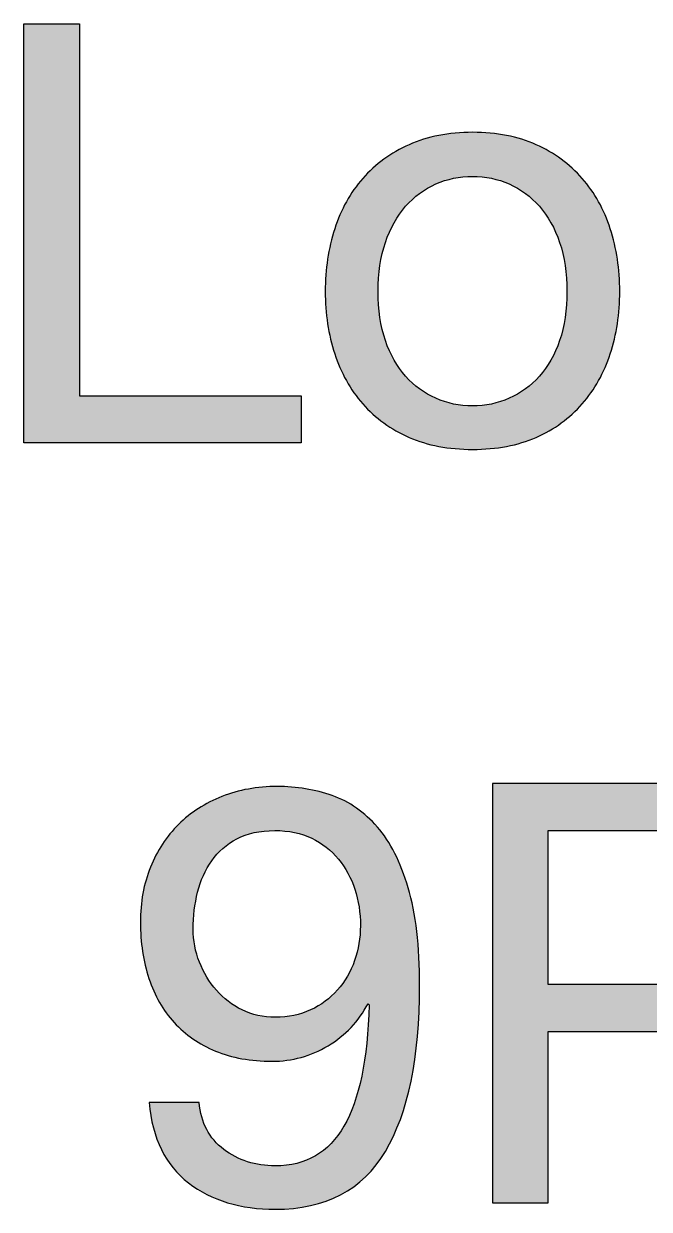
# Paper-space layout 'A3mask (portrait)' of a CAD drawing. Extents: x 0 to 277, y 0 to 394.
# Drawn here: x 210.452 to 212.605, y 28.99 to 33.067 of the extents above; entities that cross this region are included whole.
import ezdxf
from ezdxf.enums import TextEntityAlignment as Align

# ---------------------------------------------------------------- set-up
doc = ezdxf.new("R2010")
doc.units = 0
doc.layers.get('0').update_dxf_attribs({"linetype": 'CONTINUOUS'})
doc.layers.get('Defpoints').update_dxf_attribs({"linetype": 'CONTINUOUS'})
doc.layers.add('JPP_Mask', color=7, linetype='CONTINUOUS')
doc.styles.add('JPP', font='arial.ttf')

# ---------------------------------------------------------------- blocks, each defined once
blk = doc.blocks.new('A3mask (portrait)')
at = {"true_color": 0x004a91}
blk.add_hatch(color=154, dxfattribs=at).paths.add_polyline_path([(211.4069, 31.7867), (210.6438, 31.7867), (210.6438, 33.0666), (210.452, 33.0666), (210.452, 31.6252), (211.4069, 31.6252)])
h = blk.add_hatch(color=154, dxfattribs=at)
edge = h.paths.add_edge_path()
edge.add_spline(control_points=[(212.2154, 31.6443), (212.2781, 31.6719), (212.331, 31.7103), (212.3741, 31.7595)], knot_values=[9, 9, 9, 9, 10, 10, 10, 10], degree=3, periodic=0)
edge.add_spline(control_points=[(212.3741, 31.7595), (212.417, 31.8085), (212.4495, 31.866), (212.4708, 31.932)], knot_values=[8, 8, 8, 8, 9, 9, 9, 9], degree=3, periodic=0)
edge.add_spline(control_points=[(212.4708, 31.932), (212.4924, 31.9979), (212.5033, 32.0693), (212.5033, 32.146)], knot_values=[7, 7, 7, 7, 8, 8, 8, 8], degree=3, periodic=0)
edge.add_spline(control_points=[(212.5033, 32.146), (212.5033, 32.2228), (212.4924, 32.2944), (212.4708, 32.361)], knot_values=[6, 6, 6, 6, 7, 7, 7, 7], degree=3, periodic=0)
edge.add_spline(control_points=[(212.4708, 32.361), (212.4495, 32.4277), (212.417, 32.4856), (212.3741, 32.5346)], knot_values=[5, 5, 5, 5, 6, 6, 6, 6], degree=3, periodic=0)
edge.add_spline(control_points=[(212.3741, 32.5346), (212.331, 32.5838), (212.2781, 32.6225), (212.2154, 32.6507)], knot_values=[4, 4, 4, 4, 5, 5, 5, 5], degree=3, periodic=0)
edge.add_spline(control_points=[(212.2154, 32.6507), (212.1531, 32.679), (212.08, 32.6932), (211.9965, 32.6932)], knot_values=[3, 3, 3, 3, 4, 4, 4, 4], degree=3, periodic=0)
edge.add_spline(control_points=[(211.9965, 32.6932), (211.9144, 32.6932), (211.8418, 32.679), (211.7785, 32.6507)], knot_values=[2, 2, 2, 2, 3, 3, 3, 3], degree=3, periodic=0)
edge.add_spline(control_points=[(211.7785, 32.6507), (211.7151, 32.6225), (211.662, 32.5838), (211.6189, 32.5346)], knot_values=[1, 1, 1, 1, 2, 2, 2, 2], degree=3, periodic=0)
edge.add_spline(control_points=[(211.6189, 32.5346), (211.576, 32.4856), (211.5435, 32.4277), (211.5222, 32.361)], knot_values=[0, 0, 0, 0, 1, 1, 1, 1], degree=3, periodic=0)
edge.add_spline(control_points=[(211.5222, 32.361), (211.5006, 32.2944), (211.4897, 32.2228), (211.4897, 32.146)], knot_values=[15, 15, 15, 15, 16, 16, 16, 16], degree=3, periodic=0)
edge.add_spline(control_points=[(211.4897, 32.146), (211.4897, 32.0693), (211.5006, 31.9979), (211.5222, 31.932)], knot_values=[14, 14, 14, 14, 15, 15, 15, 15], degree=3, periodic=0)
edge.add_spline(control_points=[(211.5222, 31.932), (211.5435, 31.866), (211.576, 31.8085), (211.6189, 31.7595)], knot_values=[13, 13, 13, 13, 14, 14, 14, 14], degree=3, periodic=0)
edge.add_spline(control_points=[(211.6189, 31.7595), (211.662, 31.7103), (211.7151, 31.6719), (211.7785, 31.6443)], knot_values=[12, 12, 12, 12, 13, 13, 13, 13], degree=3, periodic=0)
edge.add_spline(control_points=[(211.7785, 31.6443), (211.8418, 31.6168), (211.9144, 31.603), (211.9965, 31.603)], knot_values=[11, 11, 11, 11, 12, 12, 12, 12], degree=3, periodic=0)
edge.add_spline(control_points=[(211.9965, 31.603), (212.08, 31.603), (212.1531, 31.6168), (212.2154, 31.6443)], knot_values=[10, 10, 10, 10, 11, 11, 11, 11], degree=3, periodic=0)
edge = h.paths.add_edge_path(flags=16)
edge.add_spline(control_points=[(212.2266, 31.8543), (212.1971, 31.8213), (212.1623, 31.7961), (212.1227, 31.7786), (212.083, 31.7611), (212.041, 31.7524), (211.9965, 31.7524)], knot_values=[3, 3, 3, 3, 4, 4, 4, 5, 5, 5, 5], degree=3, periodic=0)
edge.add_spline(control_points=[(211.9965, 31.7524), (211.9522, 31.7524), (211.91, 31.7611), (211.8703, 31.7786), (211.8306, 31.7961), (211.7959, 31.8213), (211.7664, 31.8543)], knot_values=[1, 1, 1, 1, 2, 2, 2, 3, 3, 3, 3], degree=3, periodic=0)
edge.add_spline(control_points=[(211.7664, 31.8543), (211.7367, 31.8873), (211.7135, 31.9283), (211.6968, 31.9775)], knot_values=[0, 0, 0, 0, 1, 1, 1, 1], degree=3, periodic=0)
edge.add_spline(control_points=[(211.6968, 31.9775), (211.6799, 32.0265), (211.6715, 32.0828), (211.6715, 32.146)], knot_values=[15, 15, 15, 15, 16, 16, 16, 16], degree=3, periodic=0)
edge.add_spline(control_points=[(211.6715, 32.146), (211.6715, 32.2093), (211.6799, 32.2655), (211.6968, 32.3146)], knot_values=[14, 14, 14, 14, 15, 15, 15, 15], degree=3, periodic=0)
edge.add_spline(control_points=[(211.6968, 32.3146), (211.7135, 32.3637), (211.7367, 32.4051), (211.7664, 32.4387)], knot_values=[13, 13, 13, 13, 14, 14, 14, 14], degree=3, periodic=0)
edge.add_spline(control_points=[(211.7664, 32.4387), (211.7959, 32.4723), (211.8306, 32.498), (211.8703, 32.5155), (211.91, 32.533), (211.9522, 32.5417), (211.9965, 32.5417)], knot_values=[11, 11, 11, 11, 12, 12, 12, 13, 13, 13, 13], degree=3, periodic=0)
edge.add_spline(control_points=[(211.9965, 32.5417), (212.041, 32.5417), (212.083, 32.533), (212.1227, 32.5155), (212.1623, 32.498), (212.1971, 32.4723), (212.2266, 32.4387)], knot_values=[9, 9, 9, 9, 10, 10, 10, 11, 11, 11, 11], degree=3, periodic=0)
edge.add_spline(control_points=[(212.2266, 32.4387), (212.2563, 32.4051), (212.2795, 32.3637), (212.2964, 32.3146)], knot_values=[8, 8, 8, 8, 9, 9, 9, 9], degree=3, periodic=0)
edge.add_spline(control_points=[(212.2964, 32.3146), (212.3131, 32.2655), (212.3214, 32.2093), (212.3214, 32.146)], knot_values=[7, 7, 7, 7, 8, 8, 8, 8], degree=3, periodic=0)
edge.add_spline(control_points=[(212.3214, 32.146), (212.3214, 32.0828), (212.3131, 32.0265), (212.2964, 31.9775)], knot_values=[6, 6, 6, 6, 7, 7, 7, 7], degree=3, periodic=0)
edge.add_spline(control_points=[(212.2964, 31.9775), (212.2795, 31.9283), (212.2563, 31.8873), (212.2266, 31.8543)], knot_values=[5, 5, 5, 5, 6, 6, 6, 6], degree=3, periodic=0)
h = blk.add_hatch(color=154, dxfattribs=at)
edge = h.paths.add_edge_path()
edge.add_spline(control_points=[(212.5949, 29.6021), (212.654, 29.6021), (212.697, 29.6021), (212.697, 29.6021), (212.8424, 29.6007), (212.9523, 29.6376), (213.027, 29.713), (213.1017, 29.7884), (213.1391, 29.8935), (213.1391, 30.028), (213.1391, 30.1625), (213.1017, 30.2671), (213.027, 30.3419)], knot_values=[1, 1, 1, 1, 1.312544, 1.312544, 1.312544, 2.312544, 2.312544, 2.312544, 3.312544, 3.312544, 3.312544, 4.312544, 4.312544, 4.312544, 4.312544], degree=3, periodic=0)
edge.add_spline(control_points=[(213.027, 30.3419), (212.9523, 30.4166), (212.8424, 30.454), (212.697, 30.454)], knot_values=[0, 0, 0, 0, 1, 1, 1, 1], degree=3, periodic=0)
edge.add_spline(control_points=[(212.697, 30.454), (212.697, 30.454), (212.6352, 30.454), (212.5504, 30.454)], knot_values=[8.687456, 8.687456, 8.687456, 8.687456, 9, 9, 9, 9], degree=3, periodic=0)
edge.add_spline(control_points=[(212.5504, 30.454), (212.4655, 30.454), (212.3576, 30.454), (212.265, 30.454)], knot_values=[8.374962, 8.374962, 8.374962, 8.374962, 8.687456, 8.687456, 8.687456, 8.687456], degree=3, periodic=0)
edge.add_spline(control_points=[(212.265, 30.454), (212.2188, 30.454), (212.1763, 30.454), (212.1426, 30.454)], knot_values=[8.218716, 8.218716, 8.218716, 8.218716, 8.374963, 8.374963, 8.374963, 8.374963], degree=3, periodic=0)
edge.add_spline(control_points=[(212.1426, 30.454), (212.1089, 30.454), (212.0838, 30.454), (212.0722, 30.454)], knot_values=[8.062469, 8.062469, 8.062469, 8.062469, 8.218716, 8.218716, 8.218716, 8.218716], degree=3, periodic=0)
edge.add_spline(control_points=[(212.0651, 30.454), (212.0651, 30.454), (212.0651, 30.454), (212.0651, 30.454), (212.0651, 30.454), (212.0651, 30.454), (212.0651, 30.454)], knot_values=[7.999756, 7.999756, 7.999756, 7.999756, 8.000581, 8.000581, 8.000581, 8.000824, 8.000824, 8.000824, 8.000824], degree=3, periodic=0)
edge.add_spline(control_points=[(212.0651, 30.4529), (212.0651, 30.4512), (212.0651, 30.4473), (212.0651, 30.4415)], knot_values=[7.945284, 7.945284, 7.945284, 7.945284, 7.984345, 7.984345, 7.984345, 7.984345], degree=3, periodic=0)
edge.add_spline(control_points=[(212.0651, 30.4415), (212.0651, 30.4357), (212.0651, 30.4279), (212.0651, 30.4183)], knot_values=[7.906222, 7.906222, 7.906222, 7.906222, 7.945284, 7.945284, 7.945284, 7.945284], degree=3, periodic=0)
edge.add_spline(control_points=[(212.0651, 30.4183), (212.0651, 30.3992), (212.0651, 30.3729), (212.0651, 30.3408)], knot_values=[7.828098, 7.828098, 7.828098, 7.828098, 7.906222, 7.906222, 7.906222, 7.906222], degree=3, periodic=0)
edge.add_spline(control_points=[(212.0651, 30.3408), (212.0651, 30.3088), (212.0651, 30.2709), (212.0651, 30.2287)], knot_values=[7.749975, 7.749975, 7.749975, 7.749975, 7.828098, 7.828098, 7.828098, 7.828098], degree=3, periodic=0)
edge.add_spline(control_points=[(212.0651, 30.2287), (212.0651, 30.0598), (212.0651, 29.8205), (212.0651, 29.5988)], knot_values=[7.437481, 7.437481, 7.437481, 7.437481, 7.749975, 7.749975, 7.749975, 7.749975], degree=3, periodic=0)
edge.add_spline(control_points=[(212.0651, 29.5988), (212.0651, 29.3771), (212.0651, 29.173), (212.0651, 29.0745)], knot_values=[7.124987, 7.124987, 7.124987, 7.124987, 7.437481, 7.437481, 7.437481, 7.437481], degree=3, periodic=0)
edge.add_spline(control_points=[(212.0651, 29.0745), (212.0651, 29.0621), (212.0651, 29.0515), (212.0651, 29.0426)], knot_values=[7.085926, 7.085926, 7.085926, 7.085926, 7.124987, 7.124987, 7.124987, 7.124987], degree=3, periodic=0)
edge.add_spline(control_points=[(212.0651, 29.0426), (212.0651, 29.0338), (212.0651, 29.0268), (212.0651, 29.0217)], knot_values=[7.046864, 7.046864, 7.046864, 7.046864, 7.085926, 7.085926, 7.085926, 7.085926], degree=3, periodic=0)
edge.add_spline(control_points=[(212.0651, 29.0125), (212.0651, 29.0125), (212.0651, 29.0125), (212.0651, 29.0125), (212.0651, 29.0125), (212.0651, 29.0125), (212.0651, 29.0125)], knot_values=[6.999258, 6.999258, 6.999258, 6.999258, 6.999583, 6.999583, 6.999583, 7.000326, 7.000326, 7.000326, 7.000326], degree=3, periodic=0)
edge.add_spline(control_points=[(212.0657, 29.0125), (212.0666, 29.0125), (212.0686, 29.0125), (212.0715, 29.0125)], knot_values=[6.890617, 6.890617, 6.890617, 6.890617, 6.968741, 6.968741, 6.968741, 6.968741], degree=3, periodic=0)
edge.add_spline(control_points=[(212.0715, 29.0125), (212.0744, 29.0125), (212.0783, 29.0125), (212.0828, 29.0125)], knot_values=[6.812494, 6.812494, 6.812494, 6.812494, 6.890617, 6.890617, 6.890617, 6.890617], degree=3, periodic=0)
edge.add_spline(control_points=[(212.0828, 29.0125), (212.092, 29.0125), (212.104, 29.0125), (212.1176, 29.0125)], knot_values=[6.656247, 6.656247, 6.656247, 6.656247, 6.812494, 6.812494, 6.812494, 6.812494], degree=3, periodic=0)
edge.add_spline(control_points=[(212.1176, 29.0125), (212.1311, 29.0125), (212.1461, 29.0125), (212.1611, 29.0125)], knot_values=[6.5, 6.5, 6.5, 6.5, 6.656247, 6.656247, 6.656247, 6.656247], degree=3, periodic=0)
edge.add_spline(control_points=[(212.1611, 29.0125), (212.176, 29.0125), (212.191, 29.0125), (212.2045, 29.0125)], knot_values=[6.343753, 6.343753, 6.343753, 6.343753, 6.5, 6.5, 6.5, 6.5], degree=3, periodic=0)
edge.add_spline(control_points=[(212.2045, 29.0125), (212.2181, 29.0125), (212.2301, 29.0125), (212.2393, 29.0125)], knot_values=[6.187506, 6.187506, 6.187506, 6.187506, 6.343753, 6.343753, 6.343753, 6.343753], degree=3, periodic=0)
edge.add_spline(control_points=[(212.2393, 29.0125), (212.2438, 29.0125), (212.2477, 29.0125), (212.2506, 29.0125)], knot_values=[6.109383, 6.109383, 6.109383, 6.109383, 6.187506, 6.187506, 6.187506, 6.187506], degree=3, periodic=0)
edge.add_spline(control_points=[(212.2506, 29.0125), (212.2535, 29.0125), (212.2555, 29.0125), (212.2564, 29.0125)], knot_values=[6.031259, 6.031259, 6.031259, 6.031259, 6.109383, 6.109383, 6.109383, 6.109383], degree=3, periodic=0)
edge.add_spline(control_points=[(212.257, 29.0125), (212.257, 29.0125), (212.257, 29.0125), (212.257, 29.0125), (212.257, 29.0125), (212.257, 29.0125), (212.257, 29.0125)], knot_values=[5.999522, 5.999522, 5.999522, 5.999522, 6.000874, 6.000874, 6.000874, 6.001353, 6.001353, 6.001353, 6.001353], degree=3, periodic=0)
edge.add_spline(control_points=[(212.257, 29.0163), (212.257, 29.0183), (212.257, 29.0212), (212.257, 29.0248)], knot_values=[5.914074, 5.914074, 5.914074, 5.914074, 5.953136, 5.953136, 5.953136, 5.953136], degree=3, periodic=0)
edge.add_spline(control_points=[(212.257, 29.0248), (212.257, 29.0285), (212.257, 29.0328), (212.257, 29.0379)], knot_values=[5.875012, 5.875012, 5.875012, 5.875012, 5.914074, 5.914074, 5.914074, 5.914074], degree=3, periodic=0)
edge.add_spline(control_points=[(212.257, 29.0379), (212.257, 29.0782), (212.257, 29.1616), (212.257, 29.2523)], knot_values=[5.562519, 5.562519, 5.562519, 5.562519, 5.875012, 5.875012, 5.875012, 5.875012], degree=3, periodic=0)
edge.add_spline(control_points=[(212.257, 29.2523), (212.257, 29.343), (212.257, 29.4409), (212.257, 29.51)], knot_values=[5.250025, 5.250025, 5.250025, 5.250025, 5.562519, 5.562519, 5.562519, 5.562519], degree=3, periodic=0)
edge.add_spline(control_points=[(212.257, 29.51), (212.257, 29.5273), (212.257, 29.5427), (212.257, 29.5559)], knot_values=[5.171902, 5.171902, 5.171902, 5.171902, 5.250025, 5.250025, 5.250025, 5.250025], degree=3, periodic=0)
edge.add_spline(control_points=[(212.257, 29.5559), (212.257, 29.569), (212.257, 29.5797), (212.257, 29.5876)], knot_values=[5.093778, 5.093778, 5.093778, 5.093778, 5.171902, 5.171902, 5.171902, 5.171902], degree=3, periodic=0)
edge.add_spline(control_points=[(212.257, 29.5876), (212.257, 29.5915), (212.257, 29.5946), (212.257, 29.597)], knot_values=[5.054716, 5.054716, 5.054716, 5.054716, 5.093778, 5.093778, 5.093778, 5.093778], degree=3, periodic=0)
edge.add_spline(control_points=[(212.257, 29.597), (212.257, 29.5994), (212.257, 29.601), (212.257, 29.6017)], knot_values=[5.015655, 5.015655, 5.015655, 5.015655, 5.054716, 5.054716, 5.054716, 5.054716], degree=3, periodic=0)
edge.add_spline(control_points=[(212.257, 29.6017), (212.257, 29.6018), (212.257, 29.6019), (212.257, 29.6019)], knot_values=[5.010772, 5.010772, 5.010772, 5.010772, 5.015655, 5.015655, 5.015655, 5.015655], degree=3, periodic=0)
edge.add_spline(control_points=[(212.257, 29.6019), (212.257, 29.602), (212.257, 29.602), (212.257, 29.6021)], knot_values=[5.005889, 5.005889, 5.005889, 5.005889, 5.010772, 5.010772, 5.010772, 5.010772], degree=3, periodic=0)
edge.add_spline(control_points=[(212.257, 29.6021), (212.257, 29.6021), (212.257, 29.6021), (212.257, 29.6021)], knot_values=[5.003448, 5.003448, 5.003448, 5.003448, 5.005889, 5.005889, 5.005889, 5.005889], degree=3, periodic=0)
edge.add_spline(control_points=[(212.257, 29.6021), (212.257, 29.6021), (212.257, 29.6021), (212.257, 29.6021)], knot_values=[5.001007, 5.001007, 5.001007, 5.001007, 5.003448, 5.003448, 5.003448, 5.003448], degree=3, periodic=0)
edge.add_spline(control_points=[(212.2619, 29.6021), (212.27, 29.6021), (212.2874, 29.6021), (212.3109, 29.6021)], knot_values=[4.781284, 4.781284, 4.781284, 4.781284, 4.937531, 4.937531, 4.937531, 4.937531], degree=3, periodic=0)
edge.add_spline(control_points=[(212.3109, 29.6021), (212.3814, 29.6021), (212.5063, 29.6021), (212.5949, 29.6021)], knot_values=[4.312544, 4.312544, 4.312544, 4.312544, 4.781284, 4.781284, 4.781284, 4.781284], degree=3, periodic=0)
edge = h.paths.add_edge_path(flags=16)
edge.add_spline(control_points=[(212.5137, 29.7636), (212.4476, 29.7636), (212.3684, 29.7636), (212.3156, 29.7636)], knot_values=[6.249985, 6.249985, 6.249985, 6.249985, 6.624977, 6.624977, 6.624977, 6.624977], degree=3, periodic=0)
edge.add_spline(control_points=[(212.3156, 29.7636), (212.3024, 29.7636), (212.2909, 29.7636), (212.2816, 29.7636)], knot_values=[6.156237, 6.156237, 6.156237, 6.156237, 6.249985, 6.249985, 6.249985, 6.249985], degree=3, periodic=0)
edge.add_spline(control_points=[(212.2816, 29.7636), (212.2723, 29.7636), (212.2653, 29.7636), (212.2612, 29.7636)], knot_values=[6.062489, 6.062489, 6.062489, 6.062489, 6.156237, 6.156237, 6.156237, 6.156237], degree=3, periodic=0)
edge.add_spline(control_points=[(212.2612, 29.7636), (212.2601, 29.7636), (212.2593, 29.7636), (212.2586, 29.7636)], knot_values=[6.039052, 6.039052, 6.039052, 6.039052, 6.062489, 6.062489, 6.062489, 6.062489], degree=3, periodic=0)
edge.add_spline(control_points=[(212.2586, 29.7636), (212.258, 29.7636), (212.2575, 29.7636), (212.2572, 29.7636)], knot_values=[6.015615, 6.015615, 6.015615, 6.015615, 6.039052, 6.039052, 6.039052, 6.039052], degree=3, periodic=0)
edge.add_spline(control_points=[(212.2572, 29.7636), (212.2572, 29.7636), (212.2571, 29.7636), (212.2571, 29.7636)], knot_values=[6.009755, 6.009755, 6.009755, 6.009755, 6.015615, 6.015615, 6.015615, 6.015615], degree=3, periodic=0)
edge.add_spline(control_points=[(212.2571, 29.7636), (212.257, 29.7636), (212.257, 29.7636), (212.257, 29.7636)], knot_values=[6.003896, 6.003896, 6.003896, 6.003896, 6.009755, 6.009755, 6.009755, 6.009755], degree=3, periodic=0)
edge.add_spline(control_points=[(212.257, 29.7636), (212.257, 29.7636), (212.257, 29.7636), (212.257, 29.7636)], knot_values=[6.002431, 6.002431, 6.002431, 6.002431, 6.003896, 6.003896, 6.003896, 6.003896], degree=3, periodic=0)
edge.add_spline(control_points=[(212.257, 29.7636), (212.257, 29.7636), (212.257, 29.7636), (212.257, 29.7636)], knot_values=[6.000967, 6.000967, 6.000967, 6.000967, 6.002431, 6.002431, 6.002431, 6.002431], degree=3, periodic=0)
edge.add_spline(control_points=[(212.257, 29.7636), (212.257, 29.7636), (212.257, 29.7636), (212.257, 29.7636)], knot_values=[6.0006, 6.0006, 6.0006, 6.0006, 6.000967, 6.000967, 6.000967, 6.000967], degree=3, periodic=0)
edge.add_spline(control_points=[(212.257, 29.7636), (212.257, 29.7636), (212.257, 29.7636), (212.257, 29.7636), (212.257, 29.7636), (212.257, 29.7636), (212.257, 29.7636)], knot_values=[5.999502, 5.999502, 5.999502, 5.999502, 6.000102, 6.000102, 6.000102, 6.0006, 6.0006, 6.0006, 6.0006], degree=3, periodic=0)
edge.add_spline(control_points=[(212.257, 29.7651), (212.257, 29.7666), (212.257, 29.7692), (212.257, 29.7728)], knot_values=[5.921867, 5.921867, 5.921867, 5.921867, 5.968741, 5.968741, 5.968741, 5.968741], degree=3, periodic=0)
edge.add_spline(control_points=[(212.257, 29.7728), (212.257, 29.7763), (212.257, 29.7809), (212.257, 29.7863)], knot_values=[5.874992, 5.874992, 5.874992, 5.874992, 5.921867, 5.921867, 5.921867, 5.921867], degree=3, periodic=0)
edge.add_spline(control_points=[(212.257, 29.7863), (212.257, 29.808), (212.257, 29.8436), (212.257, 29.8863)], knot_values=[5.687496, 5.687496, 5.687496, 5.687496, 5.874992, 5.874992, 5.874992, 5.874992], degree=3, periodic=0)
edge.add_spline(control_points=[(212.257, 29.8863), (212.257, 29.9289), (212.257, 29.9785), (212.257, 30.028)], knot_values=[5.5, 5.5, 5.5, 5.5, 5.687496, 5.687496, 5.687496, 5.687496], degree=3, periodic=0)
edge.add_spline(control_points=[(212.257, 30.028), (212.257, 30.0776), (212.257, 30.1272), (212.257, 30.1698)], knot_values=[5.312504, 5.312504, 5.312504, 5.312504, 5.5, 5.5, 5.5, 5.5], degree=3, periodic=0)
edge.add_spline(control_points=[(212.257, 30.1698), (212.257, 30.2125), (212.257, 30.2481), (212.257, 30.2698)], knot_values=[5.125008, 5.125008, 5.125008, 5.125008, 5.312504, 5.312504, 5.312504, 5.312504], degree=3, periodic=0)
edge.add_spline(control_points=[(212.257, 30.2698), (212.257, 30.2752), (212.257, 30.2798), (212.257, 30.2833)], knot_values=[5.078133, 5.078133, 5.078133, 5.078133, 5.125007, 5.125007, 5.125007, 5.125007], degree=3, periodic=0)
edge.add_spline(control_points=[(212.257, 30.2833), (212.257, 30.2869), (212.257, 30.2895), (212.257, 30.291)], knot_values=[5.031259, 5.031259, 5.031259, 5.031259, 5.078133, 5.078133, 5.078133, 5.078133], degree=3, periodic=0)
edge.add_spline(control_points=[(212.257, 30.291), (212.257, 30.2914), (212.257, 30.2917), (212.257, 30.2919)], knot_values=[5.019541, 5.019541, 5.019541, 5.019541, 5.031259, 5.031259, 5.031259, 5.031259], degree=3, periodic=0)
edge.add_spline(control_points=[(212.257, 30.2919), (212.257, 30.2922), (212.257, 30.2923), (212.257, 30.2924)], knot_values=[5.007822, 5.007822, 5.007822, 5.007822, 5.019541, 5.019541, 5.019541, 5.019541], degree=3, periodic=0)
edge.add_spline(control_points=[(212.257, 30.2924), (212.257, 30.2924), (212.257, 30.2925), (212.257, 30.2925)], knot_values=[5.004893, 5.004893, 5.004893, 5.004893, 5.007822, 5.007822, 5.007822, 5.007822], degree=3, periodic=0)
edge.add_spline(control_points=[(212.257, 30.2925), (212.257, 30.2925), (212.257, 30.2925), (212.257, 30.2925)], knot_values=[5.001963, 5.001963, 5.001963, 5.001963, 5.004893, 5.004893, 5.004893, 5.004893], degree=3, periodic=0)
edge.add_spline(control_points=[(212.257, 30.2925), (212.257, 30.2925), (212.257, 30.2925), (212.257, 30.2925)], knot_values=[5.001231, 5.001231, 5.001231, 5.001231, 5.001963, 5.001963, 5.001963, 5.001963], degree=3, periodic=0)
edge.add_spline(control_points=[(212.257, 30.2925), (212.257, 30.2925), (212.257, 30.2925), (212.257, 30.2925), (212.257, 30.2925), (212.257, 30.2925), (212.257, 30.2925)], knot_values=[4.999766, 4.999766, 4.999766, 4.999766, 5.000996, 5.000996, 5.000996, 5.001231, 5.001231, 5.001231, 5.001231], degree=3, periodic=0)
edge.add_spline(control_points=[(212.2612, 30.2925), (212.2653, 30.2925), (212.2723, 30.2925), (212.2816, 30.2925)], knot_values=[4.843763, 4.843763, 4.843763, 4.843763, 4.937511, 4.937511, 4.937511, 4.937511], degree=3, periodic=0)
edge.add_spline(control_points=[(212.2816, 30.2925), (212.2909, 30.2925), (212.3024, 30.2925), (212.3156, 30.2925)], knot_values=[4.750015, 4.750015, 4.750015, 4.750015, 4.843763, 4.843763, 4.843763, 4.843763], degree=3, periodic=0)
edge.add_spline(control_points=[(212.3156, 30.2925), (212.3684, 30.2925), (212.4476, 30.2925), (212.5137, 30.2925)], knot_values=[4.375023, 4.375023, 4.375023, 4.375023, 4.750015, 4.750015, 4.750015, 4.750015], degree=3, periodic=0)
edge.add_spline(control_points=[(212.5137, 30.2925), (212.5797, 30.2925), (212.6325, 30.2925), (212.6325, 30.2925), (212.7415, 30.2925), (212.8213, 30.2699), (212.8716, 30.2249)], knot_values=[3, 3, 3, 3, 3.375023, 3.375023, 3.375023, 4.375023, 4.375023, 4.375023, 4.375023], degree=3, periodic=0)
edge.add_spline(control_points=[(212.8716, 30.2249), (212.9222, 30.1797), (212.9475, 30.114), (212.9475, 30.028), (212.9475, 29.9419), (212.9222, 29.8758), (212.8716, 29.8301)], knot_values=[1, 1, 1, 1, 2, 2, 2, 3, 3, 3, 3], degree=3, periodic=0)
edge.add_spline(control_points=[(212.8716, 29.8301), (212.8213, 29.7844), (212.7415, 29.7622), (212.6325, 29.7636)], knot_values=[0, 0, 0, 0, 1, 1, 1, 1], degree=3, periodic=0)
edge.add_spline(control_points=[(212.6325, 29.7636), (212.6325, 29.7636), (212.5797, 29.7636), (212.5137, 29.7636)], knot_values=[6.624977, 6.624977, 6.624977, 6.624977, 7, 7, 7, 7], degree=3, periodic=0)
h = blk.add_hatch(color=154, dxfattribs=at)
edge = h.paths.add_edge_path()
edge.add_spline(control_points=[(211.8146, 29.7594), (211.8146, 29.8955), (211.8014, 30.0076), (211.7752, 30.0957), (211.749, 30.1839), (211.7137, 30.2534), (211.6692, 30.3046)], knot_values=[16, 16, 16, 16, 17, 17, 17, 18, 18, 18, 18], degree=3, periodic=0)
edge.add_spline(control_points=[(211.6692, 30.3046), (211.6249, 30.3557), (211.573, 30.3917), (211.5138, 30.4126), (211.4547, 30.4334), (211.3913, 30.4439), (211.3241, 30.4439)], knot_values=[14, 14, 14, 14, 15, 15, 15, 16, 16, 16, 16], degree=3, periodic=0)
edge.add_spline(control_points=[(211.3241, 30.4439), (211.2554, 30.4439), (211.1921, 30.4325), (211.1343, 30.4095)], knot_values=[13, 13, 13, 13, 14, 14, 14, 14], degree=3, periodic=0)
edge.add_spline(control_points=[(211.1343, 30.4095), (211.0764, 30.3867), (211.0265, 30.3547), (210.985, 30.3136)], knot_values=[12, 12, 12, 12, 13, 13, 13, 13], degree=3, periodic=0)
edge.add_spline(control_points=[(210.985, 30.3136), (210.9432, 30.2727), (210.911, 30.2235), (210.888, 30.1662)], knot_values=[11, 11, 11, 11, 12, 12, 12, 12], degree=3, periodic=0)
edge.add_spline(control_points=[(210.888, 30.1662), (210.8651, 30.1092), (210.8537, 30.0461), (210.8537, 29.9777)], knot_values=[10, 10, 10, 10, 11, 11, 11, 11], degree=3, periodic=0)
edge.add_spline(control_points=[(210.8537, 29.9777), (210.8537, 29.9076), (210.8634, 29.8429), (210.8829, 29.7837), (210.9024, 29.7246), (210.9314, 29.674), (210.9697, 29.6323)], knot_values=[8, 8, 8, 8, 9, 9, 9, 10, 10, 10, 10], degree=3, periodic=0)
edge.add_spline(control_points=[(210.9697, 29.6323), (211.0082, 29.5905), (211.0555, 29.5578), (211.1121, 29.5344)], knot_values=[7, 7, 7, 7, 8, 8, 8, 8], degree=3, periodic=0)
edge.add_spline(control_points=[(211.1121, 29.5344), (211.1687, 29.5107), (211.2332, 29.4992), (211.306, 29.4992)], knot_values=[6, 6, 6, 6, 7, 7, 7, 7], degree=3, periodic=0)
edge.add_spline(control_points=[(211.306, 29.4992), (211.3758, 29.4992), (211.4405, 29.517), (211.4997, 29.5525)], knot_values=[5, 5, 5, 5, 6, 6, 6, 6], degree=3, periodic=0)
edge.add_spline(control_points=[(211.4997, 29.5525), (211.5588, 29.5882), (211.6047, 29.6365), (211.637, 29.697)], knot_values=[4, 4, 4, 4, 5, 5, 5, 5], degree=3, periodic=0)
edge.add_spline(control_points=[(211.637, 29.697), (211.637, 29.697), (211.6409, 29.6928), (211.6409, 29.6928)], knot_values=[3.00001, 3.00001, 3.00001, 3.00001, 4, 4, 4, 4], degree=3, periodic=0)
edge.add_spline(control_points=[(211.6409, 29.6928), (211.6356, 29.5059), (211.6068, 29.3669), (211.5542, 29.276)], knot_values=[2, 2, 2, 2, 3, 3, 3, 3], degree=3, periodic=0)
edge.add_spline(control_points=[(211.5542, 29.276), (211.5017, 29.1851), (211.4229, 29.1396), (211.318, 29.1396)], knot_values=[1, 1, 1, 1, 2, 2, 2, 2], degree=3, periodic=0)
edge.add_spline(control_points=[(211.318, 29.1396), (211.2494, 29.1396), (211.1902, 29.1587), (211.1404, 29.1962)], knot_values=[0, 0, 0, 0, 1, 1, 1, 1], degree=3, periodic=0)
edge.add_spline(control_points=[(211.1404, 29.1962), (211.0905, 29.2338), (211.0622, 29.2878), (211.0555, 29.3577)], knot_values=[23, 23, 23, 23, 24, 24, 24, 24], degree=3, periodic=0)
edge.add_spline(control_points=[(211.0555, 29.3577), (211.0555, 29.3577), (210.8838, 29.3577), (210.8838, 29.3577), (210.8947, 29.2338), (210.9397, 29.1417), (211.0193, 29.0812)], knot_values=[21, 21, 21, 21, 22, 22, 22, 23, 23, 23, 23], degree=3, periodic=0)
edge.add_spline(control_points=[(211.0193, 29.0812), (211.0986, 29.0206), (211.1981, 28.9903), (211.318, 28.9903)], knot_values=[20, 20, 20, 20, 21, 21, 21, 21], degree=3, periodic=0)
edge.add_spline(control_points=[(211.318, 28.9903), (211.4915, 28.9903), (211.6177, 29.0566), (211.6966, 29.1893)], knot_values=[19, 19, 19, 19, 20, 20, 20, 20], degree=3, periodic=0)
edge.add_spline(control_points=[(211.6966, 29.1893), (211.7752, 29.3217), (211.8146, 29.5119), (211.8146, 29.7594)], knot_values=[18, 18, 18, 18, 19, 19, 19, 19], degree=3, periodic=0)
edge = h.paths.add_edge_path(flags=16)
edge.add_spline(control_points=[(211.5906, 29.8452), (211.5771, 29.8069), (211.5576, 29.7733), (211.5319, 29.7443)], knot_values=[13, 13, 13, 13, 14, 14, 14, 14], degree=3, periodic=0)
edge.add_spline(control_points=[(211.5319, 29.7443), (211.5064, 29.7153), (211.4755, 29.6926), (211.4391, 29.6757)], knot_values=[12, 12, 12, 12, 13, 13, 13, 13], degree=3, periodic=0)
edge.add_spline(control_points=[(211.4391, 29.6757), (211.4027, 29.659), (211.3623, 29.6504), (211.318, 29.6504)], knot_values=[11, 11, 11, 11, 12, 12, 12, 12], degree=3, periodic=0)
edge.add_spline(control_points=[(211.318, 29.6504), (211.2763, 29.6504), (211.2383, 29.659), (211.2039, 29.6757)], knot_values=[10, 10, 10, 10, 11, 11, 11, 11], degree=3, periodic=0)
edge.add_spline(control_points=[(211.2039, 29.6757), (211.1696, 29.6926), (211.1399, 29.7151), (211.1151, 29.7434), (211.0903, 29.7717), (211.0708, 29.8039), (211.0566, 29.8403)], knot_values=[8, 8, 8, 8, 9, 9, 9, 10, 10, 10, 10], degree=3, periodic=0)
edge.add_spline(control_points=[(211.0566, 29.8403), (211.0425, 29.8765), (211.0353, 29.9143), (211.0353, 29.9533)], knot_values=[7, 7, 7, 7, 8, 8, 8, 8], degree=3, periodic=0)
edge.add_spline(control_points=[(211.0353, 29.9533), (211.0353, 29.9978), (211.0404, 30.04), (211.0506, 30.0804)], knot_values=[6, 6, 6, 6, 7, 7, 7, 7], degree=3, periodic=0)
edge.add_spline(control_points=[(211.0506, 30.0804), (211.0606, 30.1208), (211.0768, 30.1569), (211.0989, 30.1885)], knot_values=[5, 5, 5, 5, 6, 6, 6, 6], degree=3, periodic=0)
edge.add_spline(control_points=[(211.0989, 30.1885), (211.1211, 30.2203), (211.1501, 30.2453), (211.1858, 30.2643)], knot_values=[4, 4, 4, 4, 5, 5, 5, 5], degree=3, periodic=0)
edge.add_spline(control_points=[(211.1858, 30.2643), (211.2213, 30.2829), (211.2649, 30.2925), (211.316, 30.2925)], knot_values=[3, 3, 3, 3, 4, 4, 4, 4], degree=3, periodic=0)
edge.add_spline(control_points=[(211.316, 30.2925), (211.3644, 30.2925), (211.4069, 30.2838), (211.4433, 30.2662)], knot_values=[2, 2, 2, 2, 3, 3, 3, 3], degree=3, periodic=0)
edge.add_spline(control_points=[(211.4433, 30.2662), (211.4795, 30.2486), (211.5101, 30.2249), (211.5351, 30.1945)], knot_values=[1, 1, 1, 1, 2, 2, 2, 2], degree=3, periodic=0)
edge.add_spline(control_points=[(211.5351, 30.1945), (211.56, 30.1644), (211.5788, 30.1296), (211.5915, 30.0906)], knot_values=[0, 0, 0, 0, 1, 1, 1, 1], degree=3, periodic=0)
edge.add_spline(control_points=[(211.5915, 30.0906), (211.6043, 30.0516), (211.6108, 30.0099), (211.6108, 29.9654)], knot_values=[15, 15, 15, 15, 16, 16, 16, 16], degree=3, periodic=0)
edge.add_spline(control_points=[(211.6108, 29.9654), (211.6108, 29.9236), (211.604, 29.8837), (211.5906, 29.8452)], knot_values=[14, 14, 14, 14, 15, 15, 15, 15], degree=3, periodic=0)
at = {"layer": 'Defpoints', "color": 154, "true_color": 0x004a91}
blk.add_lwpolyline([(210.6438, 33.0666), (210.6438, 31.7867), (211.4069, 31.7867), (211.4069, 31.6252), (210.452, 31.6252), (210.452, 33.0666), (210.6438, 33.0666)], dxfattribs=at)
for points, knots in [([(211.5222, 32.361), (211.5435, 32.4277), (211.576, 32.4856), (211.6189, 32.5346), (211.662, 32.5838), (211.7151, 32.6225), (211.7785, 32.6507), (211.8418, 32.679), (211.9144, 32.6932), (211.9965, 32.6932), (212.08, 32.6932), (212.1531, 32.679), (212.2154, 32.6507), (212.2781, 32.6225), (212.331, 32.5838), (212.3741, 32.5346), (212.417, 32.4856), (212.4495, 32.4277), (212.4708, 32.361), (212.4924, 32.2944), (212.5033, 32.2228), (212.5033, 32.146), (212.5033, 32.0693), (212.4924, 31.9979), (212.4708, 31.932), (212.4495, 31.866), (212.417, 31.8085), (212.3741, 31.7595), (212.331, 31.7103), (212.2781, 31.6719), (212.2154, 31.6443), (212.1531, 31.6168), (212.08, 31.603), (211.9965, 31.603), (211.9144, 31.603), (211.8418, 31.6168), (211.7785, 31.6443), (211.7151, 31.6719), (211.662, 31.7103), (211.6189, 31.7595), (211.576, 31.8085), (211.5435, 31.866), (211.5222, 31.932), (211.5006, 31.9979), (211.4897, 32.0693), (211.4897, 32.146), (211.4897, 32.2228), (211.5006, 32.2944), (211.5222, 32.361)], [0, 0, 0, 0, 1, 1, 1, 2, 2, 2, 3, 3, 3, 4, 4, 4, 5, 5, 5, 6, 6, 6, 7, 7, 7, 8, 8, 8, 9, 9, 9, 10, 10, 10, 11, 11, 11, 12, 12, 12, 13, 13, 13, 14, 14, 14, 15, 15, 15, 16, 16, 16, 16]), ([(211.6968, 31.9775), (211.7135, 31.9283), (211.7367, 31.8873), (211.7664, 31.8543), (211.7959, 31.8213), (211.8306, 31.7961), (211.8703, 31.7786), (211.91, 31.7611), (211.9522, 31.7524), (211.9965, 31.7524), (212.041, 31.7524), (212.083, 31.7611), (212.1227, 31.7786), (212.1623, 31.7961), (212.1971, 31.8213), (212.2266, 31.8543), (212.2563, 31.8873), (212.2795, 31.9283), (212.2964, 31.9775), (212.3131, 32.0265), (212.3214, 32.0828), (212.3214, 32.146), (212.3214, 32.2093), (212.3131, 32.2655), (212.2964, 32.3146), (212.2795, 32.3637), (212.2563, 32.4051), (212.2266, 32.4387), (212.1971, 32.4723), (212.1623, 32.498), (212.1227, 32.5155), (212.083, 32.533), (212.041, 32.5417), (211.9965, 32.5417), (211.9522, 32.5417), (211.91, 32.533), (211.8703, 32.5155), (211.8306, 32.498), (211.7959, 32.4723), (211.7664, 32.4387), (211.7367, 32.4051), (211.7135, 32.3637), (211.6968, 32.3146), (211.6799, 32.2655), (211.6715, 32.2093), (211.6715, 32.146), (211.6715, 32.0828), (211.6799, 32.0265), (211.6968, 31.9775)], [0, 0, 0, 0, 1, 1, 1, 2, 2, 2, 3, 3, 3, 4, 4, 4, 5, 5, 5, 6, 6, 6, 7, 7, 7, 8, 8, 8, 9, 9, 9, 10, 10, 10, 11, 11, 11, 12, 12, 12, 13, 13, 13, 14, 14, 14, 15, 15, 15, 16, 16, 16, 16]), ([(212.697, 30.454), (212.8424, 30.454), (212.9523, 30.4166), (213.027, 30.3419), (213.1017, 30.2671), (213.1391, 30.1625), (213.1391, 30.028), (213.1391, 29.8935), (213.1017, 29.7884), (213.027, 29.713), (212.9523, 29.6376), (212.8424, 29.6007), (212.697, 29.6021), (212.697, 29.6021), (212.257, 29.6021), (212.257, 29.6021), (212.257, 29.6021), (212.257, 29.0125), (212.257, 29.0125), (212.257, 29.0125), (212.0651, 29.0125), (212.0651, 29.0125), (212.0651, 29.0125), (212.0651, 30.454), (212.0651, 30.454), (212.0651, 30.454), (212.697, 30.454), (212.697, 30.454)], [0, 0, 0, 0, 1, 1, 1, 2, 2, 2, 3, 3, 3, 4, 4, 4, 5, 5, 5, 6, 6, 6, 7, 7, 7, 8, 8, 8, 9, 9, 9, 9]), ([(211.1404, 29.1962), (211.1902, 29.1587), (211.2494, 29.1396), (211.318, 29.1396), (211.4229, 29.1396), (211.5017, 29.1851), (211.5542, 29.276), (211.6068, 29.3669), (211.6356, 29.5059), (211.6409, 29.6928), (211.6409, 29.6928), (211.637, 29.697), (211.637, 29.697), (211.6047, 29.6365), (211.5588, 29.5882), (211.4997, 29.5525), (211.4405, 29.517), (211.3758, 29.4992), (211.306, 29.4992), (211.2332, 29.4992), (211.1687, 29.5107), (211.1121, 29.5344), (211.0555, 29.5578), (211.0082, 29.5905), (210.9697, 29.6323), (210.9314, 29.674), (210.9024, 29.7246), (210.8829, 29.7837), (210.8634, 29.8429), (210.8537, 29.9076), (210.8537, 29.9777), (210.8537, 30.0461), (210.8651, 30.1092), (210.888, 30.1662), (210.911, 30.2235), (210.9432, 30.2727), (210.985, 30.3136), (211.0265, 30.3547), (211.0764, 30.3867), (211.1343, 30.4095), (211.1921, 30.4325), (211.2554, 30.4439), (211.3241, 30.4439), (211.3913, 30.4439), (211.4547, 30.4334), (211.5138, 30.4126), (211.573, 30.3917), (211.6249, 30.3557), (211.6692, 30.3046), (211.7137, 30.2534), (211.749, 30.1839), (211.7752, 30.0957), (211.8014, 30.0076), (211.8146, 29.8955), (211.8146, 29.7594), (211.8146, 29.5119), (211.7752, 29.3217), (211.6966, 29.1893), (211.6177, 29.0566), (211.4915, 28.9903), (211.318, 28.9903), (211.1981, 28.9903), (211.0986, 29.0206), (211.0193, 29.0812), (210.9397, 29.1417), (210.8947, 29.2338), (210.8838, 29.3577), (210.8838, 29.3577), (211.0555, 29.3577), (211.0555, 29.3577), (211.0622, 29.2878), (211.0905, 29.2338), (211.1404, 29.1962)], [0, 0, 0, 0, 1, 1, 1, 2, 2, 2, 3, 3, 3, 4, 4, 4, 5, 5, 5, 6, 6, 6, 7, 7, 7, 8, 8, 8, 9, 9, 9, 10, 10, 10, 11, 11, 11, 12, 12, 12, 13, 13, 13, 14, 14, 14, 15, 15, 15, 16, 16, 16, 17, 17, 17, 18, 18, 18, 19, 19, 19, 20, 20, 20, 21, 21, 21, 22, 22, 22, 23, 23, 23, 24, 24, 24, 24]), ([(211.5915, 30.0906), (211.5788, 30.1296), (211.56, 30.1644), (211.5351, 30.1945), (211.5101, 30.2249), (211.4795, 30.2486), (211.4433, 30.2662), (211.4069, 30.2838), (211.3644, 30.2925), (211.316, 30.2925), (211.2649, 30.2925), (211.2213, 30.2829), (211.1858, 30.2643), (211.1501, 30.2453), (211.1211, 30.2203), (211.0989, 30.1885), (211.0768, 30.1569), (211.0606, 30.1208), (211.0506, 30.0804), (211.0404, 30.04), (211.0353, 29.9978), (211.0353, 29.9533), (211.0353, 29.9143), (211.0425, 29.8765), (211.0566, 29.8403), (211.0708, 29.8039), (211.0903, 29.7717), (211.1151, 29.7434), (211.1399, 29.7151), (211.1696, 29.6926), (211.2039, 29.6757), (211.2383, 29.659), (211.2763, 29.6504), (211.318, 29.6504), (211.3623, 29.6504), (211.4027, 29.659), (211.4391, 29.6757), (211.4755, 29.6926), (211.5064, 29.7153), (211.5319, 29.7443), (211.5576, 29.7733), (211.5771, 29.8069), (211.5906, 29.8452), (211.604, 29.8837), (211.6108, 29.9236), (211.6108, 29.9654), (211.6108, 30.0099), (211.6043, 30.0516), (211.5915, 30.0906)], [0, 0, 0, 0, 1, 1, 1, 2, 2, 2, 3, 3, 3, 4, 4, 4, 5, 5, 5, 6, 6, 6, 7, 7, 7, 8, 8, 8, 9, 9, 9, 10, 10, 10, 11, 11, 11, 12, 12, 12, 13, 13, 13, 14, 14, 14, 15, 15, 15, 16, 16, 16, 16]), ([(212.6325, 29.7636), (212.7415, 29.7622), (212.8213, 29.7844), (212.8716, 29.8301), (212.9222, 29.8758), (212.9475, 29.9419), (212.9475, 30.028), (212.9475, 30.114), (212.9222, 30.1797), (212.8716, 30.2249), (212.8213, 30.2699), (212.7415, 30.2925), (212.6325, 30.2925), (212.6325, 30.2925), (212.257, 30.2925), (212.257, 30.2925), (212.257, 30.2925), (212.257, 29.7636), (212.257, 29.7636), (212.257, 29.7636), (212.6325, 29.7636), (212.6325, 29.7636)], [0, 0, 0, 0, 1, 1, 1, 2, 2, 2, 3, 3, 3, 4, 4, 4, 5, 5, 5, 6, 6, 6, 7, 7, 7, 7])]:
    blk.add_open_spline(points, degree=3, knots=knots, dxfattribs=at)
at = {"color": 7, "style": 'JPP'}
for tag, p in [('Client', (244.02, 56.35)), ('Project1', (244.02, 44.1)), ('Project2', (244.02, 40.425)), ('Project3', (244.02, 36.75)), ('Title1', (244.02, 28.175)), ('Title2', (244.02, 24.5)), ('Title3', (244.02, 20.825)), ('Status', (191.1, 3.675))]:
    blk.add_attdef(tag, text='', height=1.7, dxfattribs=at).set_placement(p, align=Align.MIDDLE_LEFT)
at = {"color": 2, "style": 'JPP'}
for tag, p in [('Scale', (204.575, 12.25)), ('Checked', (248.675, 12.25)), ('Drawn', (226.625, 12.25)), ('Date', (270.725, 12.25))]:
    blk.add_attdef(tag, text='', height=1, dxfattribs=at).set_placement(p, align=Align.MIDDLE_CENTER)
at = {"color": 6, "style": 'JPP'}
for tag, p in [('Ref', (235.2, 3.675)), ('DrgNo.', (255.78, 3.675))]:
    blk.add_attdef(tag, text='', height=2, dxfattribs=at).set_placement(p, align=Align.MIDDLE_LEFT)
blk.add_attdef('Rev', text='', height=2, dxfattribs=at).set_placement((272.5746, 3.675), align=Align.MIDDLE_CENTER)

psp = doc.layouts.new('A3mask (portrait)')

# ---------------------------------------------------------------- block references
at = {"layer": 'JPP_Mask'}
psp.add_blockref('A3mask (portrait)', (0, 0), dxfattribs=at)

doc.saveas('drawing.dxf')
